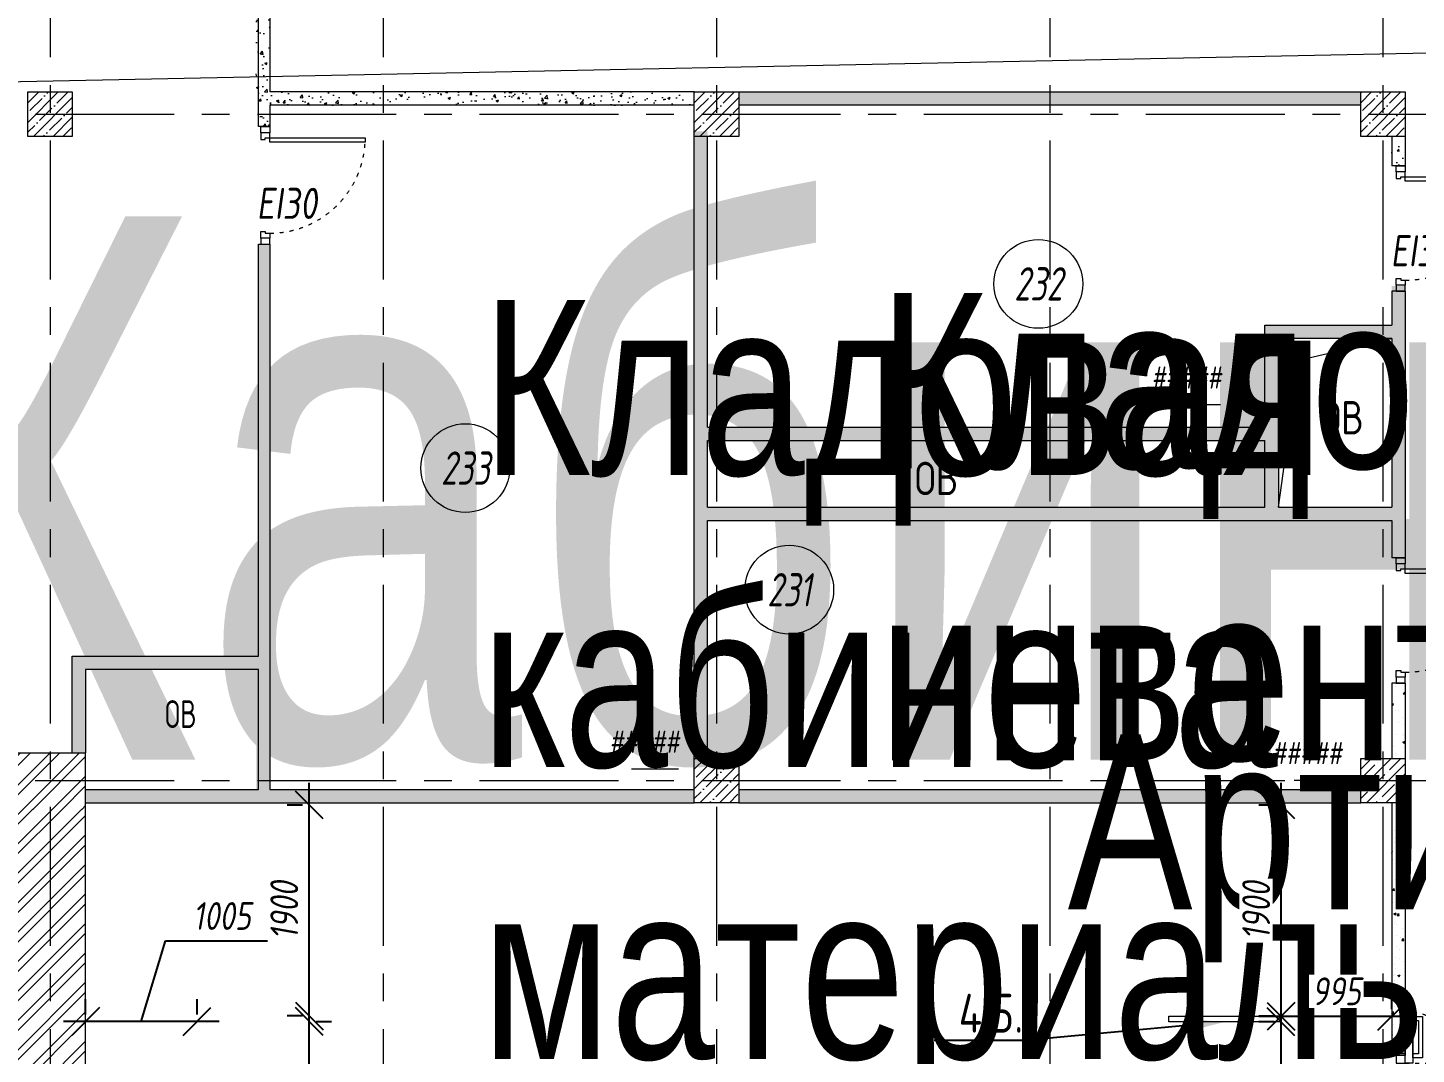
# Model space of a CAD drawing. Header units: millimetres. Extents: x -39 to 9534995, y -146829 to 289341.
# Drawn here: x 539500 to 552001, y -26874 to -17632 of the extents above; entities that cross this region are included whole.
import ezdxf
from ezdxf import colors
from ezdxf.entities.mleader import LeaderData, LeaderLine
from ezdxf.enums import TextEntityAlignment as Align
from ezdxf.math import Vec2, Vec3

# ---------------------------------------------------------------- set-up
doc = ezdxf.new("R2018")
doc.units = ezdxf.units.MM
doc.linetypes.add('ACAD_ISO03W100', pattern=[30, 12, -18])
doc.linetypes.add('CENTER', pattern=[2, 1.25, -0.25, 0.25, -0.25])
for name, color, linetype, lineweight in [('_TEXT', 7, 'Continuous', 30), ('АР_Двери', 7, 'Continuous', 0), ('АР_Колонны', 5, 'Continuous', 35), ('АР_Колонны Штрих', 250, 'Continuous', 5), ('АР_Маркер экспликации', 239, 'Continuous', 13), ('АР_Номер помещения', 250, 'Continuous', 9), ('АР_Оси', 7, 'Continuous', 25), ('АР_Отверстия', 250, 'Continuous', 15), ('АР_Отметки', 7, 'Continuous', 5), ('АР_Перегородки газоблок', 165, 'Continuous', 30), ('АР_Перегородки газоблок_Штрих', 165, 'Continuous', 5), ('АР_Сущ Несущая стена', 250, 'Continuous', 50), ('АР_тонкая линия', 250, 'Continuous', 0), ('АР_Штриховка кирпич', 250, 'Continuous', 9)]:
    doc.layers.add(name, color=color, linetype=linetype, lineweight=lineweight)
doc.layers.add('EI_DIMS_DETAIL', color=7, linetype='Continuous')
doc.layers.add('АР_Названия помещений', color=124, linetype='Continuous', lineweight=5, plot=False)
doc.layers.add('АР_Помещения_площадь', color=19, linetype='Continuous', lineweight=9, plot=False)
doc.layers.add('АР_ПБ_Двери', color=7, linetype='Continuous', lineweight=15, true_color=0xdb0000)
doc.styles.add('ICOCPEUR', font='isocpeur.ttf')
doc.styles.add('ISOCPEUR', font='', dxfattribs={"height": 250})
doc.styles.get("Standard").update_dxf_attribs({"font": 'GOST.TTF'})
doc.styles.add('Архитект', font='isocpeur.ttf', dxfattribs={"width": 0.8, "oblique": 8})
doc.styles.add('ГОСТ 2.304', font='CS_Gost2304.shx', dxfattribs={"oblique": 10})
doc.styles.get('ISOCPEUR').set_extended_font_data('ISOCPEUR', italic=True)
doc.dimstyles.new('СПДС', dxfattribs={"dimscale": 100, "dimtxt": 2.5, "dimasz": 2.5, "dimexe": 2, "dimexo": 0.625, "dimgap": 1, "dimtad": 1, "dimdec": 0, "dimrnd": 5, "dimtxsty": 'ГОСТ 2.304', "dimblk": 'OBLIQUE', "dimblk1": 'OBLIQUE', "dimblk2": 'OBLIQUE', "dimcen": 2.5, "dimdle": 2, "dimadec": 0, "dimazin": 2, "dimtfac": 0.75, "dimtdec": 4, "dimtmove": 1, "dimatfit": 3, "dimfxl": 1, "dimtfill": 1, "dimtolj": 1, "dimarcsym": 1})
pattern_1 = [(45, (-411545.8, 33812.46), (-132.58252, 132.58252), []), (45, (-411457.41, 33812.46), (-132.58252, 132.58252), [])]
pattern_2 = [(50, (616996.56, -131010.33), (215.17805, -18.82564), [22.5, -247.5]), (355, (616996.56, -131010.33), (-41.6254, 225.65764), [18, -198]), (100.45144, (617014.5, -131011.9), (173.55265, 206.832), [19.12206, -210.34263]), (46.1842, (616996.56, -130950.33), (320.1724, -49.6558), [33.75, -371.25]), (96.63564, (617023.24, -130954.47), (280.3986, 292.2356), [28.6831, -315.5141]), (351.18416, (616996.56, -130950.33), (280.3986, 292.2356), [27, -297]), (21, (617026.56, -130965.33), (179.07212, -120.78567), [22.5, -247.5]), (326, (617026.56, -130965.33), (72.9946, 217.545), [18, -198]), (71.45144, (617041.48, -130975.4), (252.0667, 96.75935), [19.12206, -210.34263]), (37.5, (616996.56, -131010.33), (3.647957, 99.868156), [0, -195.6, 0, -201, 0, -198.75]), (7.5, (616996.56, -131010.33), (78.92086, 118.32351), [0, -114.6, 0, -191.1, 0, -75.75]), (327.5, (616929.66, -131010.33), (160.14673, -6.76646), [0, -75, 0, -234, 0, -310.5]), (317.5, (616899.66, -131010.33), (174.95585, 30.0315), [0, -97.5, 0, -155.4, 0, -220.5])]

# ---------------------------------------------------------------- blocks, each defined once
blk = doc.blocks.new('*U50')
for points in [[(-55, -80), (-55, 0), (-115, 0), (-115, -40), (-100, -40), (-100, -80), (-55, -80)], [(0, 0), (0, -80), (-55, -80), (-55, 0), (0, 0)], [(-1060, 0), (-1060, -80), (-1005, -80), (-1005, 0), (-1060, 0)], [(-1005, -80), (-1005, 0), (-945, 0), (-945, -40), (-960, -40), (-960, -80), (-1005, -80)]]:
    blk.add_lwpolyline(points)
blk.add_lwpolyline([(-100, -80), (-100, -940), (-140, -940), (-140, -80)], close=True)
at = {"linetype": 'ACAD_ISO03W100', "ltscale": 3}
blk.add_arc((-100, -80), 860, 180, 270, dxfattribs=at)
blk = doc.blocks.new('*U102')
for points in [[(-55, -80), (-55, 0), (-115, 0), (-115, -40), (-100, -40), (-100, -80), (-55, -80)], [(0, 0), (0, -80), (-55, -80), (-55, 0), (0, 0)], [(-1130, 0), (-1130, -80), (-1075, -80), (-1075, 0), (-1130, 0)], [(-1075, -80), (-1075, 0), (-1015, 0), (-1015, -40), (-1030, -40), (-1030, -80), (-1075, -80)]]:
    blk.add_lwpolyline(points)
blk.add_lwpolyline([(-100, -80), (-100, -1010), (-140, -1010), (-140, -80)], close=True)
at = {"linetype": 'ACAD_ISO03W100', "ltscale": 3}
blk.add_arc((-100, -80), 930, 180, 270, dxfattribs=at)
blk = doc.blocks.new('*U103')
for points in [[(-55, -80), (-55, 0), (-115, 0), (-115, -40), (-100, -40), (-100, -80), (-55, -80)], [(0, 0), (0, -80), (-55, -80), (-55, 0), (0, 0)], [(-1130, 0), (-1130, -80), (-1075, -80), (-1075, 0), (-1130, 0)], [(-1075, -80), (-1075, 0), (-1015, 0), (-1015, -40), (-1030, -40), (-1030, -80), (-1075, -80)]]:
    blk.add_lwpolyline(points)
blk.add_lwpolyline([(-100, -80), (-100, -1010), (-140, -1010), (-140, -80)], close=True)
at = {"linetype": 'ACAD_ISO03W100', "ltscale": 3}
blk.add_arc((-100, -80), 930, 180, 270, dxfattribs=at)
blk = doc.blocks.new('_DotSmall')
at = {"color": 0, "linetype": 'ByBlock', "const_width": 0.5}
blk.add_lwpolyline([(-0.0625, 0, 1), (0.0625, 0, 1)], format="xyb", close=True, dxfattribs=at)
blk = doc.blocks.new('*U86')
at = {"color": 7, "style": 'ISOCPEUR', "width": 0.7, "flags": 1}
blk.add_attdef('КАТЕГОРИЯ', (-499, -2092), '', height=250, dxfattribs=at)
at = {"layer": 'АР_Номер помещения', "color": 7, "style": 'ISOCPEUR', "width": 0.7}
blk.add_attdef('НОМЕР_ПОМЕЩЕНИЯ', text='', height=300, dxfattribs=at).set_placement((-13875, 6638), align=Align.MIDDLE_CENTER)
at = {"layer": 'АР_Помещения_площадь', "color": 7, "lineweight": 30, "width": 0.7, "flags": 104}
blk.add_attdef('ИМЯ_ПОМЕЩЕНИЯ', text='', height=100, dxfattribs=at).set_placement((158, 1217), align=Align.MIDDLE_CENTER)
at = {"layer": 'АР_Помещения_площадь', "color": 7, "style": 'ISOCPEUR', "width": 0.7}
blk.add_attdef('ПЛОЩАДЬ_ПОМЕЩЕНИЯ', text='', height=200, dxfattribs=at).set_placement((-12655, 408), align=Align.MIDDLE_RIGHT)
blk = doc.blocks.new('*U87')
at = {"layer": 'АР_Номер помещения', "color": 7}
blk.add_circle((-16065, 2966), 400, dxfattribs=at)
at = {"layer": 'АР_Помещения_площадь', "color": 7}
blk.add_line((-14147, 255), (-14570, 255), dxfattribs=at)
at = {"color": 7, "style": 'ISOCPEUR', "width": 0.7, "flags": 1}
blk.add_attdef('КАТЕГОРИЯ', (-499, -2092), '', height=250, dxfattribs=at)
at = {"layer": 'АР_Номер помещения', "color": 7, "style": 'ISOCPEUR', "width": 0.7}
blk.add_attdef('НОМЕР_ПОМЕЩЕНИЯ', text='', height=300, dxfattribs=at).set_placement((-16065, 2966), align=Align.MIDDLE_CENTER)
at = {"layer": 'АР_Помещения_площадь', "color": 7, "lineweight": 30, "width": 0.7, "flags": 104}
blk.add_attdef('ИМЯ_ПОМЕЩЕНИЯ', text='', height=100, dxfattribs=at).set_placement((158, 1217), align=Align.MIDDLE_CENTER)
at = {"layer": 'АР_Помещения_площадь', "color": 7, "style": 'ISOCPEUR', "width": 0.7}
blk.add_attdef('ПЛОЩАДЬ_ПОМЕЩЕНИЯ', text='', height=200, dxfattribs=at).set_placement((-14142, 502), align=Align.MIDDLE_RIGHT)
blk = doc.blocks.new('*U83')
at = {"layer": 'АР_Номер помещения', "color": 7}
blk.add_circle((-14752, 1428), 400, dxfattribs=at)
at = {"layer": 'АР_Помещения_площадь', "color": 7}
blk.add_line((-13113, 338), (-13536, 338), dxfattribs=at)
at = {"color": 7, "style": 'ISOCPEUR', "width": 0.7, "flags": 1}
blk.add_attdef('КАТЕГОРИЯ', (-499, -2092), '', height=250, dxfattribs=at)
at = {"layer": 'АР_Номер помещения', "color": 7, "style": 'ISOCPEUR', "width": 0.7}
blk.add_attdef('НОМЕР_ПОМЕЩЕНИЯ', text='', height=300, dxfattribs=at).set_placement((-14752, 1428), align=Align.MIDDLE_CENTER)
at = {"layer": 'АР_Помещения_площадь', "color": 7, "lineweight": 30, "width": 0.7, "flags": 104}
blk.add_attdef('ИМЯ_ПОМЕЩЕНИЯ', text='', height=100, dxfattribs=at).set_placement((158, 1217), align=Align.MIDDLE_CENTER)
at = {"layer": 'АР_Помещения_площадь', "color": 7, "style": 'ISOCPEUR', "width": 0.7}
blk.add_attdef('ПЛОЩАДЬ_ПОМЕЩЕНИЯ', text='', height=200, dxfattribs=at).set_placement((-13108, 584), align=Align.MIDDLE_RIGHT)
blk = doc.blocks.new('*U84')
at = {"layer": 'АР_Номер помещения', "color": 7}
blk.add_circle((-17425, 1871), 400, dxfattribs=at)
at = {"layer": 'АР_Помещения_площадь', "color": 7}
blk.add_line((-12458, 153), (-12880, 153), dxfattribs=at)
at = {"color": 7, "style": 'ISOCPEUR', "width": 0.7, "flags": 1}
blk.add_attdef('КАТЕГОРИЯ', (-499, -2092), '', height=250, dxfattribs=at)
at = {"layer": 'АР_Номер помещения', "color": 7, "style": 'ISOCPEUR', "width": 0.7}
blk.add_attdef('НОМЕР_ПОМЕЩЕНИЯ', text='', height=300, dxfattribs=at).set_placement((-17425, 1871), align=Align.MIDDLE_CENTER)
at = {"layer": 'АР_Помещения_площадь', "color": 7, "lineweight": 30, "width": 0.7, "flags": 104}
blk.add_attdef('ИМЯ_ПОМЕЩЕНИЯ', text='', height=100, dxfattribs=at).set_placement((158, 1217), align=Align.MIDDLE_CENTER)
at = {"layer": 'АР_Помещения_площадь', "color": 7, "style": 'ISOCPEUR', "width": 0.7}
blk.add_attdef('ПЛОЩАДЬ_ПОМЕЩЕНИЯ', text='', height=200, dxfattribs=at).set_placement((-12453, 399), align=Align.MIDDLE_RIGHT)
blk = doc.blocks.new('1700-2')
for points in [[(-155, 1934), (-155, 1563), (-70, 1563), (-70, 1934)], [(-120, 1899), (-120, 1598), (-70, 1598), (-70, 1899)], [(-70, 1984), (-70, 1513), (0, 1513), (0, 1984)], [(-84, 7), (-804, -619), (-860, -555), (-139, 71)], [(0, -13), (-796, -705), (-842, -652), (-46, 40)], [(-110, -16), (-778, -596), (-810, -559), (-143, 22)]]:
    blk.add_lwpolyline(points, close=True)
at = {"linetype": 'ACAD_ISO03W100', "ltscale": 3}
for points in [[(-471, 1443), (0, 1443), (0, 1513), (-471, 1513)], [(0, -13), (-1055, -13), (-1055, 57), (0, 57)]]:
    blk.add_lwpolyline(points, close=True, dxfattribs=at)
for points in [[(80, 1600), (0, 1600), (0, 1583), (80, 1583), (80, 1600)], [(0, 1583), (80, 1583), (80, 1513), (50, 1513), (50, 1513), (0, 1513), (0, 1583)], [(0, -83), (80, -83), (80, -13), (50, -13), (50, -13), (0, -13), (0, -83)], [(80, -100), (0, -100), (0, -83), (80, -83), (80, -100)]]:
    blk.add_lwpolyline(points)
for points in [[(-386, 1443), (-421, 1443), (-421, 1358), (-50, 1358), (-50, 1443), (-85, 1443)], [(-386, 1443), (-386, 1393), (-85, 1393), (-85, 1443)], [(-970, 57), (-1005, 57), (-1005, 142), (-50, 142), (-50, 57), (-85, 57)], [(-970, 57), (-970, 107), (-85, 107), (-85, 57)]]:
    blk.add_lwpolyline(points, dxfattribs=at)
for centre, radius, start, end in [((0, 1513), 471, 98.5242, 270), ((0, -13), 1055, 90, 221)]:
    blk.add_arc(centre, radius, start, end, dxfattribs=at)
blk = doc.blocks.new('_Oblique')
at = {"color": 0, "linetype": 'ByBlock', "lineweight": -2}
blk.add_line((-0.5, -0.5), (0.5, 0.5), dxfattribs=at)
blk = doc.blocks.new('*D120')
at = {"layer": 'Defpoints', "color": 0, "lineweight": 9, "ltscale": 100, "transparency": 16777216}
for p in [(550784, -26532), (551781, -26532), (551781, -26532)]:
    blk.add_point(p, dxfattribs=at)
at = {"layer": 'EI_DIMS_DETAIL', "color": 0, "lineweight": -2, "ltscale": 100, "transparency": 16777216}
for p, q in [((550784, -26469), (550784, -26332)), ((551781, -26469), (551781, -26332)), ((550584, -26532), (551981, -26532))]:
    blk.add_line(p, q, dxfattribs=at)
at = {"layer": 'EI_DIMS_DETAIL', "color": 0, "lineweight": -2, "ltscale": 100, "transparency": 16777216, "xscale": 250, "yscale": 250, "zscale": 250, "rotation": 180}
blk.add_blockref('_Oblique', (550784, -26532), dxfattribs=at)
at = {"layer": 'EI_DIMS_DETAIL', "color": 0, "lineweight": -2, "ltscale": 100, "transparency": 16777216, "xscale": 250, "yscale": 250, "zscale": 250}
blk.add_blockref('_Oblique', (551781, -26532), dxfattribs=at)
at = {"layer": 'EI_DIMS_DETAIL', "color": 0, "lineweight": 9, "ltscale": 100, "transparency": 16777216, "insert": (551282, -26307), "char_height": 250, "attachment_point": 5, "style": 'ГОСТ 2.304', "bg_fill": 3, "box_fill_scale": 1.1, "bg_fill_color": 256, "bg_fill_true_color": 13158600, "bg_fill_transparency": 0}
blk.add_mtext('\\A1;995', dxfattribs=at)
blk = doc.blocks.new('*D122')
at = {"layer": 'Defpoints', "color": 0, "lineweight": 9, "ltscale": 100, "transparency": 16777216}
for p in [(550784, -26582), (550784, -26582), (550784, -28587)]:
    blk.add_point(p, dxfattribs=at)
at = {"layer": 'EI_DIMS_DETAIL', "color": 0, "lineweight": -2, "ltscale": 100, "transparency": 16777216}
for p, q in [((550784, -28787), (550784, -26382)), ((550721, -26582), (550584, -26582)), ((550721, -28587), (550584, -28587))]:
    blk.add_line(p, q, dxfattribs=at)
at = {"layer": 'EI_DIMS_DETAIL', "color": 0, "lineweight": -2, "ltscale": 100, "transparency": 16777216, "xscale": 250, "yscale": 250, "zscale": 250}
for p, rotation in [((550784, -26582), 90), ((550784, -28587), 270)]:
    blk.add_blockref('_Oblique', p, dxfattribs=dict(at, rotation=rotation))
at = {"layer": 'EI_DIMS_DETAIL', "color": 0, "lineweight": 9, "ltscale": 100, "transparency": 16777216, "insert": (550559, -27584), "char_height": 250, "attachment_point": 5, "rotation": 90, "style": 'ГОСТ 2.304', "bg_fill": 3, "box_fill_scale": 1.1, "bg_fill_color": 256, "bg_fill_true_color": 13158600, "bg_fill_transparency": 0}
blk.add_mtext('\\A1;2005', dxfattribs=at)
blk = doc.blocks.new('*D114')
at = {"layer": 'Defpoints', "color": 0, "lineweight": 9, "ltscale": 100, "transparency": 16777216}
for p in [(550784, -24630), (550784, -24630), (550784, -26532)]:
    blk.add_point(p, dxfattribs=at)
at = {"layer": 'EI_DIMS_DETAIL', "color": 0, "lineweight": -2, "ltscale": 100, "transparency": 16777216}
for p, q in [((550784, -26732), (550784, -24430)), ((550721, -24630), (550584, -24630)), ((550721, -26532), (550584, -26532))]:
    blk.add_line(p, q, dxfattribs=at)
at = {"layer": 'EI_DIMS_DETAIL', "color": 0, "lineweight": -2, "ltscale": 100, "transparency": 16777216, "xscale": 250, "yscale": 250, "zscale": 250}
for p, rotation in [((550784, -24630), 90), ((550784, -26532), 270)]:
    blk.add_blockref('_Oblique', p, dxfattribs=dict(at, rotation=rotation))
at = {"layer": 'EI_DIMS_DETAIL', "color": 0, "lineweight": 9, "ltscale": 100, "transparency": 16777216, "insert": (550559, -25581), "char_height": 250, "attachment_point": 5, "rotation": 90, "style": 'ГОСТ 2.304', "bg_fill": 3, "box_fill_scale": 1.1, "bg_fill_color": 256, "bg_fill_true_color": 13158600, "bg_fill_transparency": 0}
blk.add_mtext('\\A1;1900', dxfattribs=at)
blk = doc.blocks.new('*D115')
at = {"layer": 'Defpoints', "color": 0, "lineweight": 9, "ltscale": 100, "transparency": 16777216}
for p in [(540020, -26579), (540020, -26579), (541024, -26579)]:
    blk.add_point(p, dxfattribs=at)
at = {"layer": 'EI_DIMS_DETAIL', "color": 0, "lineweight": -2, "ltscale": 100, "transparency": 16777216}
for p, q in [((540522, -26579), (540740, -25854)), ((540740, -25854), (541757, -25854)), ((540020, -26517), (540020, -26379)), ((541024, -26517), (541024, -26379)), ((541224, -26579), (539820, -26579))]:
    blk.add_line(p, q, dxfattribs=at)
at = {"layer": 'EI_DIMS_DETAIL', "color": 0, "lineweight": -2, "ltscale": 100, "transparency": 16777216, "xscale": 250, "yscale": 250, "zscale": 250, "rotation": 180}
blk.add_blockref('_Oblique', (540020, -26579), dxfattribs=at)
at = {"layer": 'EI_DIMS_DETAIL', "color": 0, "lineweight": -2, "ltscale": 100, "transparency": 16777216, "xscale": 250, "yscale": 250, "zscale": 250}
blk.add_blockref('_Oblique', (541024, -26579), dxfattribs=at)
at = {"layer": 'EI_DIMS_DETAIL', "color": 0, "lineweight": 9, "ltscale": 100, "transparency": 16777216, "insert": (541248, -25629), "char_height": 250, "attachment_point": 5, "style": 'ГОСТ 2.304', "bg_fill": 3, "box_fill_scale": 1.1, "bg_fill_color": 256, "bg_fill_true_color": 13158600, "bg_fill_transparency": 0}
blk.add_mtext('\\A1;1005', dxfattribs=at)
blk = doc.blocks.new('*D116')
at = {"layer": 'Defpoints', "color": 0, "lineweight": 9, "ltscale": 100, "transparency": 16777216}
for p in [(542034, -24630), (542034, -24630), (542034, -26529)]:
    blk.add_point(p, dxfattribs=at)
at = {"layer": 'EI_DIMS_DETAIL', "color": 0, "lineweight": -2, "ltscale": 100, "transparency": 16777216}
for p, q in [((542034, -26729), (542034, -24430)), ((541972, -24630), (541834, -24630)), ((541972, -26529), (541834, -26529))]:
    blk.add_line(p, q, dxfattribs=at)
at = {"layer": 'EI_DIMS_DETAIL', "color": 0, "lineweight": -2, "ltscale": 100, "transparency": 16777216, "xscale": 250, "yscale": 250, "zscale": 250}
for p, rotation in [((542034, -24630), 90), ((542034, -26529), 270)]:
    blk.add_blockref('_Oblique', p, dxfattribs=dict(at, rotation=rotation))
at = {"layer": 'EI_DIMS_DETAIL', "color": 0, "lineweight": 9, "ltscale": 100, "transparency": 16777216, "insert": (541809, -25580), "char_height": 250, "attachment_point": 5, "rotation": 90, "style": 'ГОСТ 2.304', "bg_fill": 3, "box_fill_scale": 1.1, "bg_fill_color": 256, "bg_fill_true_color": 13158600, "bg_fill_transparency": 0}
blk.add_mtext('\\A1;1900', dxfattribs=at)
blk = doc.blocks.new('*D123')
at = {"layer": 'Defpoints', "color": 0, "lineweight": 9, "ltscale": 100, "transparency": 16777216}
for p in [(542033, -26579), (542034, -26579), (542033, -28587)]:
    blk.add_point(p, dxfattribs=at)
at = {"layer": 'EI_DIMS_DETAIL', "color": 0, "lineweight": -2, "ltscale": 100, "transparency": 16777216}
for p, q in [((542034, -28787), (542034, -26379)), ((542095, -26579), (542234, -26579)), ((542095, -28587), (542234, -28587))]:
    blk.add_line(p, q, dxfattribs=at)
at = {"layer": 'EI_DIMS_DETAIL', "color": 0, "lineweight": -2, "ltscale": 100, "transparency": 16777216, "xscale": 250, "yscale": 250, "zscale": 250}
for p, rotation in [((542034, -26579), 90), ((542034, -28587), 270)]:
    blk.add_blockref('_Oblique', p, dxfattribs=dict(at, rotation=rotation))
at = {"layer": 'EI_DIMS_DETAIL', "color": 0, "lineweight": 9, "ltscale": 100, "transparency": 16777216, "insert": (541809, -27583), "char_height": 250, "attachment_point": 5, "rotation": 90, "style": 'ГОСТ 2.304', "bg_fill": 3, "box_fill_scale": 1.1, "bg_fill_color": 256, "bg_fill_true_color": 13158600, "bg_fill_transparency": 0}
blk.add_mtext('\\A1;2010', dxfattribs=at)

msp = doc.modelspace()

# ---------------------------------------------------------------- hatches: boundary and pattern name
at = {"layer": 'АР_Колонны Штрих', "lineweight": 9, "ltscale": 100}
h = msp.add_hatch(dxfattribs=at)
h.set_pattern_fill('ANSI35', color=256, scale=500)
h.set_pattern_definition([(45, (-417551.3, 21661.83), (-88.388348, 88.388348), []), (45, (-417462.91, 21661.83), (-88.388348, 88.388348), [156.25, -31.25, 0, -31.25])])
h.paths.add_polyline_path([(539900.8, -18209.6), (539500.8, -18209.6), (539500.8, -18609.6), (539900.8, -18609.6)])
h = msp.add_hatch(dxfattribs=at)
h.set_pattern_fill('ANSI35', color=256, scale=500)
h.set_pattern_definition([(45, (-411551.3, 21661.83), (-88.388348, 88.388348), []), (45, (-411462.91, 21661.83), (-88.388348, 88.388348), [156.25, -31.25, 0, -31.25])])
h.paths.add_polyline_path([(545900.8, -18209.6), (545500.8, -18209.6), (545500.8, -18609.6), (545900.8, -18609.6)])
h = msp.add_hatch(dxfattribs=at)
h.set_pattern_fill('ANSI35', color=256, scale=500)
h.set_pattern_definition([(45, (-405551.3, 21661.83), (-88.388348, 88.388348), []), (45, (-405462.91, 21661.83), (-88.388348, 88.388348), [156.25, -31.25, 0, -31.25])])
h.paths.add_polyline_path([(551900.8, -18209.6), (551500.8, -18209.6), (551500.8, -18609.6), (551900.8, -18609.6)])
h = msp.add_hatch(dxfattribs=at)
h.set_pattern_fill('ANSI35', color=256, scale=500)
h.set_pattern_definition([(45, (-411551.3, 15661.83), (-88.388348, 88.388348), []), (45, (-411462.91, 15661.83), (-88.388348, 88.388348), [156.25, -31.25, 0, -31.25])])
h.paths.add_polyline_path([(545900.8, -24209.6), (545500.8, -24209.6), (545500.8, -24609.6), (545900.8, -24609.6)])
h = msp.add_hatch(dxfattribs=at)
h.set_pattern_fill('ANSI35', color=256, scale=500)
h.set_pattern_definition([(45, (-405551.3, 15661.83), (-88.388348, 88.388348), []), (45, (-405462.91, 15661.83), (-88.388348, 88.388348), [156.25, -31.25, 0, -31.25])])
h.paths.add_polyline_path([(551900.8, -24209.6), (551500.8, -24209.6), (551500.8, -24609.6), (551900.8, -24609.6)])
at = {"layer": 'АР_Перегородки газоблок_Штрих', "lineweight": 9, "ltscale": 100}
h = msp.add_hatch(dxfattribs=at)
h.set_pattern_fill('AR-CONC', color=256, scale=30)
h.set_pattern_definition(pattern_2)
h.paths.add_polyline_path([(545500.8, -18209.6), (541677.9, -18209.3), (541676.7, -17060.3), (541556.6, -17060.2), (541556.8, -18521.4), (541677.9, -18521.4), (541677.9, -18329.3), (545500.8, -18329.6)])
h = msp.add_hatch(dxfattribs=at)
h.set_pattern_fill('AR-CONC', color=256, scale=30)
h.set_pattern_definition(pattern_2)
h.paths.add_polyline_path([(551500.8, -18209.6), (545900.8, -18209.6), (545900.8, -18329.6), (551500.8, -18329.6)])
h = msp.add_hatch(dxfattribs=at)
h.set_pattern_fill('AR-CONC', color=256, scale=30)
h.set_pattern_definition([(50, (616996.56, -130963.8), (215.17805, -18.82564), [22.5, -247.5]), (355, (616996.56, -130963.8), (-41.6254, 225.65764), [18, -198]), (100.45144, (617014.5, -130965.37), (173.55265, 206.832), [19.12206, -210.34263]), (46.1842, (616996.56, -130903.8), (320.1724, -49.6558), [33.75, -371.25]), (96.63564, (617023.24, -130907.94), (280.3986, 292.2356), [28.6831, -315.5141]), (351.18416, (616996.56, -130903.8), (280.3986, 292.2356), [27, -297]), (21, (617026.56, -130918.8), (179.07212, -120.78567), [22.5, -247.5]), (326, (617026.56, -130918.8), (72.9946, 217.545), [18, -198]), (71.45144, (617041.48, -130928.87), (252.0667, 96.75935), [19.12206, -210.34263]), (37.5, (616996.56, -130963.805), (3.647957, 99.868156), [0, -195.6, 0, -201, 0, -198.75]), (7.5, (616996.56, -130963.8), (78.92086, 118.32351), [0, -114.6, 0, -191.1, 0, -75.75]), (327.5, (616929.66, -130963.805), (160.14673, -6.76646), [0, -75, 0, -234, 0, -310.5]), (317.5, (616899.66, -130963.8), (174.95585, 30.0315), [0, -97.5, 0, -155.4, 0, -220.5])])
h.paths.add_polyline_path([(545620.8, -18563.1), (545500.8, -18563.1), (545500.8, -24163.1), (545620.8, -24163.1), (545620.8, -22069.1), (549161.3, -22069.1), (550641.3, -22069.1), (550641.3, -21949.1), (545620.8, -21949.1), (545620.8, -21349.1), (545500.8, -21349.1), (545500.8, -21949.8), (545620.8, -21949.8), (545620.8, -21349.1), (545500.8, -21349.1), (545500.8, -21950.6), (545620.8, -21949.1), (545620.8, -21349.1), (550641.3, -21349.1), (550641.3, -22069.1), (551780.8, -22069.1), (551780.8, -22357.5), (551900.8, -22357.5), (551900.8, -19958), (551780.8, -19958), (551780.8, -21949.1), (550761.3, -21949.1), (550761.3, -20427.8), (551780.8, -20429.2), (551780.8, -20309.2), (550641.3, -20307.8), (550641.3, -21229.1), (545620.8, -21229.1)])
h = msp.add_hatch(dxfattribs=at)
h.set_pattern_fill('AR-CONC', color=256, scale=30)
h.set_pattern_definition(pattern_2)
h.paths.add_polyline_path([(551900.8, -18609.6), (551780.8, -18609.6), (551780.8, -18874.5), (551900.8, -18874.5)])
h = msp.add_hatch(dxfattribs=at)
h.set_pattern_fill('AR-CONC', color=256, scale=30)
h.set_pattern_definition(pattern_2)
h.paths.add_polyline_path([(540020.7, -24489.6), (540020.7, -24609.6), (540020.7, -24609.6), (540020.7, -24489.6), (540020.7, -24489.6), (541557.9, -24489.6), (541556.8, -23409.6), (540019.6, -23409.6), (540020.7, -24159.6), (539900.7, -24159.6), (539899.6, -23289.6), (541576.8, -23289.6), (541577.1, -19581.4), (541677.9, -19581.4), (541677.9, -24489.6), (545500.8, -24489.6), (545500.8, -24609.6), (540020.7, -24609.6), (540020.7, -24489.6), (540020.7, -24489.6), (540020.7, -24609.6), (540020.7, -24489.6)])
h = msp.add_hatch(dxfattribs=at)
h.set_pattern_fill('AR-CONC', color=256, scale=30)
h.set_pattern_definition(pattern_2)
h.paths.add_polyline_path([(551900.8, -23534), (551780.8, -23534), (551780.8, -24209.6), (551900.8, -24209.6)])
h = msp.add_hatch(dxfattribs=at)
h.set_pattern_fill('AR-CONC', color=256, scale=30)
h.set_pattern_definition(pattern_2)
h.paths.add_polyline_path([(545900.8, -24489.6), (545900.8, -24609.6), (545900.8, -24609.6), (545900.8, -24489.6), (545900.8, -24489.6), (551500.8, -24489.6), (551500.8, -24609.6), (545900.8, -24609.6), (545900.8, -24489.6), (545900.8, -24489.6), (545900.8, -24609.6), (545900.8, -24489.6)])
h = msp.add_hatch(dxfattribs=at)
h.set_pattern_fill('AR-CONC', color=256, scale=30)
h.set_pattern_definition(pattern_2)
h.paths.add_polyline_path([(551900.8, -24609.6), (551780.8, -24609.6), (551780.8, -26867.7), (551900.8, -26867.7)])
at = {"layer": 'АР_Штриховка кирпич', "lineweight": 9, "ltscale": 100}
h = msp.add_hatch(dxfattribs=at)
h.set_pattern_fill('ANSI32', color=256, scale=500)
h.set_pattern_definition(pattern_1)
h.paths.add_polyline_path([(533950.8, -23184.6), (533440.8, -23184.6), (533440.8, -24669.6), (539380.7, -24669.6), (539380.8, -24669.6), (540020.8, -24669.6), (540020.7, -24159.6), (533950.8, -24159.6)])
h = msp.add_hatch(dxfattribs=at)
h.set_pattern_fill('ANSI32', color=256, scale=500)
h.set_pattern_definition(pattern_1)
h.paths.add_polyline_path([(540020.8, -24667.8), (539380.8, -24667.8), (539380.7, -27734.9), (540020.7, -27734.9)])

# ---------------------------------------------------------------- linework, layer by layer
at = {"lineweight": 9, "ltscale": 100}
msp.add_lwpolyline([(549773.1, -26531.6), (550783.5, -26531.6), (550783.5, -26581.6), (549773.1, -26581.6)], close=True, dxfattribs=at)
at = {"layer": '_TEXT', "color": 1, "lineweight": 9, "ltscale": 500}
msp.add_lwpolyline([(535301.5, -18199.7), (555656, -17784.3), (555656, -54204.3), (535301.5, -54619.6)], close=True, dxfattribs=at)
at = {"layer": 'АР_Колонны', "lineweight": 9, "ltscale": 100}
for points in [[(539500.8, -18209.6), (539900.8, -18209.6), (539900.8, -18609.6), (539500.8, -18609.6)], [(545500.8, -18209.6), (545900.8, -18209.6), (545900.8, -18609.6), (545500.8, -18609.6)], [(551500.8, -18209.6), (551900.8, -18209.6), (551900.8, -18609.6), (551500.8, -18609.6)], [(545500.8, -24209.6), (545900.8, -24209.6), (545900.8, -24609.6), (545500.8, -24609.6)], [(551500.8, -24209.6), (551900.8, -24209.6), (551900.8, -24609.6), (551500.8, -24609.6)]]:
    msp.add_lwpolyline(points, close=True, dxfattribs=at)
at = {"layer": 'АР_Оси', "linetype": 'CENTER', "lineweight": 9, "ltscale": 1000}
for p, q in [((539700.8, 3352.8), (539700.8, -52379.5)), ((542700.8, 3352.8), (542700.8, -52379.5)), ((545700.8, 3352.8), (545700.8, -52379.5)), ((548700.8, 3352.8), (548700.8, -52379.5)), ((551700.8, 3352.8), (551700.8, -52379.5)), ((527567.1, -18409.6), (610745.5, -18409.6)), ((527567.1, -24409.6), (610745.5, -24409.6))]:
    msp.add_line(p, q, dxfattribs=at)
at = {"layer": 'АР_Перегородки газоблок', "lineweight": 9, "ltscale": 100}
for points in [[(541677.9, -18521.4), (541576.9, -18521.4), (541576.6, -17060.2)], [(541678.8, -17060.3), (541677.9, -18209.6)], [(545500.8, -18209.6), (541677.9, -18209.6)], [(545900.8, -18209.6), (551500.8, -18209.6)], [(541677.9, -18329.6), (541677.9, -18521.4)], [(545500.8, -18329.6), (541677.9, -18329.6)], [(551500.8, -18329.6), (545900.8, -18329.6)], [(545500.8, -24209.6), (545500.8, -18609.6)], [(545620.8, -21229.1), (545620.8, -18609.6)], [(551780.8, -18609.6), (551780.8, -18874.5)], [(551900.8, -18609.6), (551900.8, -18874.5)], [(551900.8, -18874.5), (551780.8, -18874.5)], [(541576.8, -23289.6), (541577.1, -19581.4), (541677.9, -19581.4)], [(541677.9, -19581.4), (541677.9, -24489.6)], [(551780.8, -20004.5), (551780.8, -20309.2)], [(551900.8, -20004.5), (551780.8, -20004.5)], [(551900.8, -20004.5), (551900.8, -22404)], [(550638.5, -21229.1), (550638.5, -20309.2), (551780.8, -20309.2)], [(551780.8, -20429.2), (550761.3, -20429.2)], [(550761.3, -20429.2), (550761.3, -21949.1)], [(551780.8, -20429.2), (551780.8, -21949.1)], [(545620.8, -21229.1), (550638.5, -21229.1)], [(545620.8, -21349.1), (550638.5, -21349.1)], [(545620.8, -21949.1), (545620.8, -21349.1)], [(547167.3, -21349.1), (549041.3, -21349.1)], [(550638.5, -21949.1), (550638.5, -21349.1)], [(545620.8, -21949.1), (550638.5, -21949.1)], [(550638.5, -21949.1), (550638.5, -21949.1)], [(550761.3, -21949.1), (550777, -21949.1)], [(550761.3, -21949.1), (551780.8, -21949.1)], [(545620.8, -22069.1), (550674.8, -22069.1)], [(545620.8, -24209.6), (545620.8, -22069.1)], [(550641.3, -22069.1), (550641.3, -22069.1)], [(550641.3, -22069.1), (551780.8, -22069.1)], [(551780.8, -22069.1), (551780.8, -22404)], [(551900.8, -22404), (551780.8, -22404)], [(539900.7, -24159.6), (539899.6, -23289.6)], [(539899.6, -23289.6), (541576.8, -23289.6)], [(540019.6, -23409.6), (540020.7, -24159.6)], [(541577.9, -23409.6), (540019.6, -23409.6)], [(540020.7, -24489.6), (541577.9, -24489.6), (541577.9, -23409.6)], [(551780.8, -23534), (551780.8, -24209.6)], [(551900.8, -23534), (551780.8, -23534)], [(551900.8, -23534), (551900.8, -24209.6)], [(541677.9, -24489.6), (545500.8, -24489.6)], [(545900.8, -24489.6), (551500.8, -24489.6)], [(540020.7, -24609.6), (545500.8, -24609.6)], [(545900.8, -24609.6), (551500.8, -24609.6)], [(551780.8, -24609.6), (551780.8, -26867.7)], [(551900.8, -24609.6), (551900.8, -26867.7)], [(551900.8, -26867.7), (551780.8, -26867.7)]]:
    msp.add_lwpolyline(points, dxfattribs=at)
at = {"layer": 'АР_Сущ Несущая стена', "lineweight": 9, "ltscale": 100}
for p in [(533950.8, -24159.6), (540020.7, -27734.9)]:
    msp.add_line(p, (540020.7, -24159.6), dxfattribs=at)
at = {"layer": 'АР_тонкая линия', "lineweight": 9, "ltscale": 100}
msp.add_lwpolyline([(550761.3, -21949.1), (550944.8, -20623.5), (551780.8, -20429.2)], dxfattribs=at)

# ---------------------------------------------------------------- block references
at = {"layer": 'АР_Двери', "lineweight": 9, "rotation": 90.00000000000001}
for name, p in [('*U50', (541597.9, -18521.4)), ('*U102', (551820.8, -18874.5)), ('*U103', (551820.8, -22404))]:
    msp.add_blockref(name, p, dxfattribs=at)
at = {"layer": 'АР_Двери', "lineweight": 9, "ltscale": 100, "xscale": -1}
msp.add_blockref('1700-2', (551900.8, -28467.7), dxfattribs=at)
at = {"layer": 'АР_Маркер экспликации', "lineweight": 9}
ref = msp.add_blockref('*U86', (551824.8, -24137.9), dxfattribs=at)
lines = msp.add_mtext('\\W0.8000;Кабинет материальной технологии тип 2', dxfattribs={"layer": 'АР_Названия помещений', "insert": (537990.5, -19330.2), "char_height": 4891.956, "width": 926.94, "attachment_point": 1})
ref.add_attrib('ИМЯ_ПОМЕЩЕНИЯ', '', (537990.5, -19330.2), dxfattribs={"flags": 104}).embed_mtext(lines)
ref = msp.add_blockref('*U83', (563350.3, -21365.7), dxfattribs=at)
ref.add_attrib('НОМЕР_ПОМЕЩЕНИЯ', '232', dxfattribs={"layer": 'АР_Номер помещения', "color": 7, "height": 300, "style": 'ISOCPEUR', "width": 0.7}).set_placement((548598.1, -19937.8), align=Align.MIDDLE_CENTER)
lines = msp.add_mtext('\\W0.8000;Кладовая инвентаря', dxfattribs={"layer": 'АР_Названия помещений', "insert": (547162.6, -20021.3), "char_height": 1576.782, "width": 926.94, "attachment_point": 1})
ref.add_attrib('ИМЯ_ПОМЕЩЕНИЯ', '', (547162.6, -20021.3), dxfattribs={"flags": 104}).embed_mtext(lines)
ref.add_attrib('ПЛОЩАДЬ_ПОМЕЩЕНИЯ', '#####', dxfattribs={"layer": 'АР_Помещения_площадь', "color": 7, "height": 200, "style": 'ISOCPEUR', "width": 0.7}).set_placement((550241.9, -20781.5), align=Align.MIDDLE_RIGHT)
ref = msp.add_blockref('*U87', (559504.3, -24562.5), dxfattribs=at)
ref.add_attrib('НОМЕР_ПОМЕЩЕНИЯ', '233', dxfattribs={"layer": 'АР_Номер помещения', "color": 7, "height": 300, "style": 'ISOCPEUR', "width": 0.7}).set_placement((543439.6, -21596.3), align=Align.MIDDLE_CENTER)
lines = msp.add_mtext('\\W0.8000;Кладовая кабинета материальной технологии', dxfattribs={"layer": 'АР_Названия помещений', "insert": (543588.1, -20082.3), "char_height": 1576.782, "width": 926.94, "attachment_point": 1})
ref.add_attrib('ИМЯ_ПОМЕЩЕНИЯ', '', (543588.1, -20082.3), dxfattribs={"flags": 104}).embed_mtext(lines)
ref.add_attrib('ПЛОЩАДЬ_ПОМЕЩЕНИЯ', '#####', dxfattribs={"layer": 'АР_Помещения_площадь', "color": 7, "height": 200, "style": 'ISOCPEUR', "width": 0.7}).set_placement((545361.9, -24061), align=Align.MIDDLE_RIGHT)
ref = msp.add_blockref('*U84', (563780.3, -24562.5), dxfattribs=at)
ref.add_attrib('НОМЕР_ПОМЕЩЕНИЯ', '231', dxfattribs={"layer": 'АР_Номер помещения', "color": 7, "height": 300, "style": 'ISOCPEUR', "width": 0.7}).set_placement((546355.4, -22691.7), align=Align.MIDDLE_CENTER)
lines = msp.add_mtext('\\W0.8000;Артистическая', dxfattribs={"layer": 'АР_Названия помещений', "insert": (548862, -23993.2), "char_height": 1576.782, "width": 926.94, "attachment_point": 1})
ref.add_attrib('ИМЯ_ПОМЕЩЕНИЯ', '', (548862, -23993.2), dxfattribs={"flags": 104}).embed_mtext(lines)
ref.add_attrib('ПЛОЩАДЬ_ПОМЕЩЕНИЯ', '#####', dxfattribs={"layer": 'АР_Помещения_площадь', "color": 7, "height": 200, "style": 'ISOCPEUR', "width": 0.7}).set_placement((551327.4, -24163.1), align=Align.MIDDLE_RIGHT)

# ---------------------------------------------------------------- texts
at = {"layer": 'АР_Отверстия', "lineweight": 9, "ltscale": 100, "attachment_point": 5, "line_spacing_factor": 0.7, "style": 'ICOCPEUR'}
for s, insert, char_height in [('\\A1;{\\W0.8;ОВ}', (551330.8, -21142.8), 300), ('\\A1;{\\W0.8;ОВ}', (547680.5, -21690), 300), ('\\A1;{\\W0.7;ОВ}', (540876.1, -23811.3), 250)]:
    msp.add_mtext(s, dxfattribs=dict(at, insert=insert, char_height=char_height))
at = {"layer": 'АР_ПБ_Двери', "lineweight": 9, "style": 'Архитект', "oblique": 8, "width": 0.8}
for p in [(541561, -19352.8), (551770.3, -19779.7)]:
    msp.add_text('EI30', height=280, dxfattribs=at).set_placement(p)

# ---------------------------------------------------------------- leaders
at = {"lineweight": 9}
ml = msp.add_multileader_mtext('Standard', dxfattribs=at)
ml.set_content('4.5.', color=256)
ml.set_leader_properties()
ml.build(insert=Vec2(0, 0))
ml.multileader.update_dxf_attribs({"text_left_attachment_type": 6, "text_right_attachment_type": 6, "arrow_head_size": 250})
ctx = ml.context
ctx.base_point, ctx.char_height, ctx.arrow_head_size, ctx.plane_origin = Vec3(547949, -26749.2, 0), 350, 250, Vec3(548966.3, -26024, 0)
ctx.left_attachment, ctx.right_attachment, ctx.text_align_type = 6, 6, 2
notes = []
notes.append((ctx, [(1, (1, 1, 0), (548473.9, -26749.2, 0), (-1, 0), 8, [(0, [(550278.3, -26581.6, 0)], 0, [])])]))
ctx.mtext.insert, ctx.mtext.alignment, ctx.mtext.flow_direction = Vec3(548463.9, -26329.2, 0), 3, 5
at = {"layer": 'АР_Отметки', "lineweight": 9}
ml = msp.add_multileader_mtext('Standard', dxfattribs=at)
ml.set_content('+2,410', color=256, style='ISOCPEUR')
ml.set_leader_properties(color=256, linetype='Continuous', lineweight=-1)
ml.set_arrow_properties(name='DOTSMALL')
ml.build(insert=Vec2(0, 0))
ml.multileader.update_dxf_attribs({"has_text_frame": 1, "text_left_attachment_type": 4, "text_right_attachment_type": 4, "dogleg_length": 100, "arrow_head_size": 180})
ctx = ml.context
ctx.base_point, ctx.char_height, ctx.arrow_head_size, ctx.landing_gap_size, ctx.plane_origin = Vec3(555750.8, -49314.6), 250, 180, 50, Vec3(553589.6, -49905.9)
ctx.left_attachment, ctx.right_attachment = 4, 4
notes.append((ctx, [(0, (0, 0, 0), (0, 0), (1, 0), 1, [])]))
ctx.mtext.insert, ctx.mtext.width, ctx.mtext.line_spacing_style, ctx.mtext.flow_direction = Vec3(555800.8, -48981.3), 852.697, 2, 5
ml = msp.add_multileader_mtext('Standard', dxfattribs=at)
ml.set_content('+3,950', color=256, style='ISOCPEUR')
ml.set_leader_properties(color=256, linetype='Continuous', lineweight=-1)
ml.set_arrow_properties(name='DOTSMALL')
ml.build(insert=Vec2(0, 0))
ml.multileader.update_dxf_attribs({"has_text_frame": 1, "text_left_attachment_type": 4, "text_right_attachment_type": 4, "dogleg_length": 100, "arrow_head_size": 180})
ctx = ml.context
ctx.base_point, ctx.char_height, ctx.arrow_head_size, ctx.landing_gap_size, ctx.plane_origin = Vec3(554065.1, -54820.3), 250, 180, 50, Vec3(553983.7, -56087.9)
ctx.left_attachment, ctx.right_attachment = 4, 4
notes.append((ctx, [(0, (0, 0, 0), (0, 0), (1, 0), 1, [])]))
ctx.mtext.insert, ctx.mtext.width, ctx.mtext.line_spacing_style, ctx.mtext.flow_direction = Vec3(554115.1, -54487), 852.697, 2, 5
ml = msp.add_multileader_mtext('Standard', dxfattribs=at)
ml.set_content('+2,410', color=256, style='ISOCPEUR')
ml.set_leader_properties(color=256, linetype='Continuous', lineweight=-1)
ml.set_arrow_properties(name='DOTSMALL')
ml.build(insert=Vec2(0, 0))
ml.multileader.update_dxf_attribs({"has_text_frame": 1, "text_left_attachment_type": 4, "text_right_attachment_type": 4, "dogleg_length": 100, "arrow_head_size": 180})
ctx = ml.context
ctx.base_point, ctx.char_height, ctx.arrow_head_size, ctx.landing_gap_size, ctx.plane_origin = Vec3(555750.8, -49314.6), 250, 180, 50, Vec3(553589.6, -49905.9)
ctx.left_attachment, ctx.right_attachment = 4, 4
notes.append((ctx, [(0, (0, 0, 0), (0, 0), (1, 0), 1, [])]))
ctx.mtext.insert, ctx.mtext.width, ctx.mtext.line_spacing_style, ctx.mtext.flow_direction = Vec3(555800.8, -48981.3), 852.697, 2, 5
ml = msp.add_multileader_mtext('Standard', dxfattribs=at)
ml.set_content('+3,950', color=256, style='ISOCPEUR')
ml.set_leader_properties(color=256, linetype='Continuous', lineweight=-1)
ml.set_arrow_properties(name='DOTSMALL')
ml.build(insert=Vec2(0, 0))
ml.multileader.update_dxf_attribs({"has_text_frame": 1, "text_left_attachment_type": 4, "text_right_attachment_type": 4, "dogleg_length": 100, "arrow_head_size": 180})
ctx = ml.context
ctx.base_point, ctx.char_height, ctx.arrow_head_size, ctx.landing_gap_size, ctx.plane_origin = Vec3(554065.1, -54820.3), 250, 180, 50, Vec3(553983.7, -56087.9)
ctx.left_attachment, ctx.right_attachment = 4, 4
notes.append((ctx, [(0, (0, 0, 0), (0, 0), (1, 0), 1, [])]))
ctx.mtext.insert, ctx.mtext.width, ctx.mtext.line_spacing_style, ctx.mtext.flow_direction = Vec3(554115.1, -54487), 852.697, 2, 5
for ctx, leaders in notes:
    for number, flags, end, landing, length, lines in leaders:
        leader = LeaderData()
        leader.index, (leader.has_last_leader_line, leader.has_dogleg_vector, leader.attachment_direction) = number, flags
        leader.last_leader_point, leader.dogleg_vector, leader.dogleg_length = Vec3(end), Vec3(landing), length
        for number, points, colour, breaks in lines:
            line = LeaderLine()
            line.index, line.vertices, line.color, line.breaks = number, Vec3.list(points), colors.encode_raw_color(colour), breaks
            leader.lines.append(line)
        ctx.leaders.append(leader)

# ---------------------------------------------------------------- next in the draw order: dimensions: what is measured, and where the dimension line sits
at = {"layer": 'EI_DIMS_DETAIL', "lineweight": 9, "ltscale": 100}
for base, p1, p2, picture, middle in [((540020.4, -26579.3), (541023.6, -26579.3), (540020.4, -26579.3), '*D115', (540839.5, -25629.3)), ((551780.6, -26531.6), (550783.5, -26531.6), (551780.6, -26531.6), '*D120', (551282, -26306.6))]:
    dim = msp.add_linear_dim(base=base, p1=p1, p2=p2, dimstyle='СПДС', dxfattribs=at)
    dim.commit()
    dim.dimension.update_dxf_attribs({"geometry": picture, "text_midpoint": middle})

# ---------------------------------------------------------------- next in the draw order: dimensions: what is measured, and where the dimension line sits
for base, p1, p2, picture, middle in [((542034, -24630.4), (542034, -26529.3), (542034, -24630.4), '*D116', (541809, -25579.9)), ((550783.5, -26581.6), (550783.5, -28587), (550783.5, -26581.6), '*D122', (550558.5, -27584.3))]:
    dim = msp.add_linear_dim(base=base, p1=p1, p2=p2, angle=90, dimstyle='СПДС', dxfattribs=at)
    dim.commit()
    dim.dimension.update_dxf_attribs({"geometry": picture, "text_midpoint": middle})

# ---------------------------------------------------------------- next in the draw order: dimensions: what is measured, and where the dimension line sits
for base, p1, p2, picture, middle in [((550783.5, -24630.4), (550783.5, -26531.6), (550783.5, -24630.4), '*D114', (550558.5, -25581)), ((542034, -26579.3), (542032.9, -28587.3), (542032.9, -26579.3), '*D123', (541809, -27583.3))]:
    dim = msp.add_linear_dim(base=base, p1=p1, p2=p2, angle=90, dimstyle='СПДС', dxfattribs=at)
    dim.commit()
    dim.dimension.update_dxf_attribs({"geometry": picture, "text_midpoint": middle})

doc.saveas('drawing.dxf')
